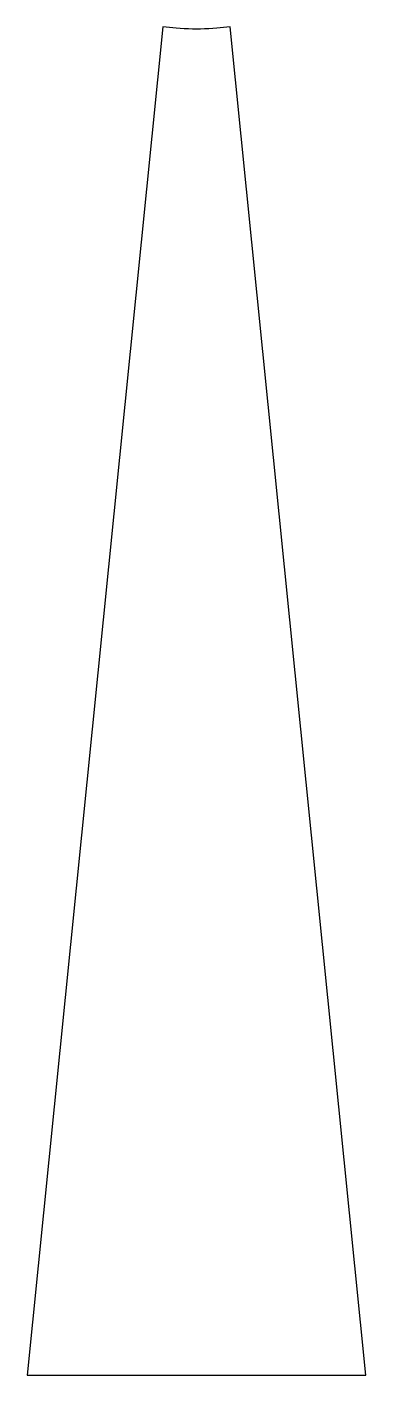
# Model space of a CAD drawing. Extents: x -107 to 107, y 844 to 1693.
import ezdxf

# ---------------------------------------------------------------- set-up
doc = ezdxf.new("R2010")
doc.units = 0
doc.layers.get('0').update_dxf_attribs({"linetype": 'CONTINUOUS'})

msp = doc.modelspace()

# ---------------------------------------------------------------- linework, layer by layer
msp.add_lwpolyline([(21.1318, 1693.14), (12.7596, 1692.33), (10.2123, 1692.13), (7.66197, 1691.98), (5.10928, 1691.86), (2.55503, 1691.8), (0, 1691.78), (-2.55503, 1691.8), (-5.10928, 1691.86), (-7.66197, 1691.98), (-10.2123, 1692.13), (-12.7596, 1692.33), (-21.1318, 1693.14), (-106.603, 844), (106.603, 844)], close=True)

doc.saveas('drawing.dxf')
